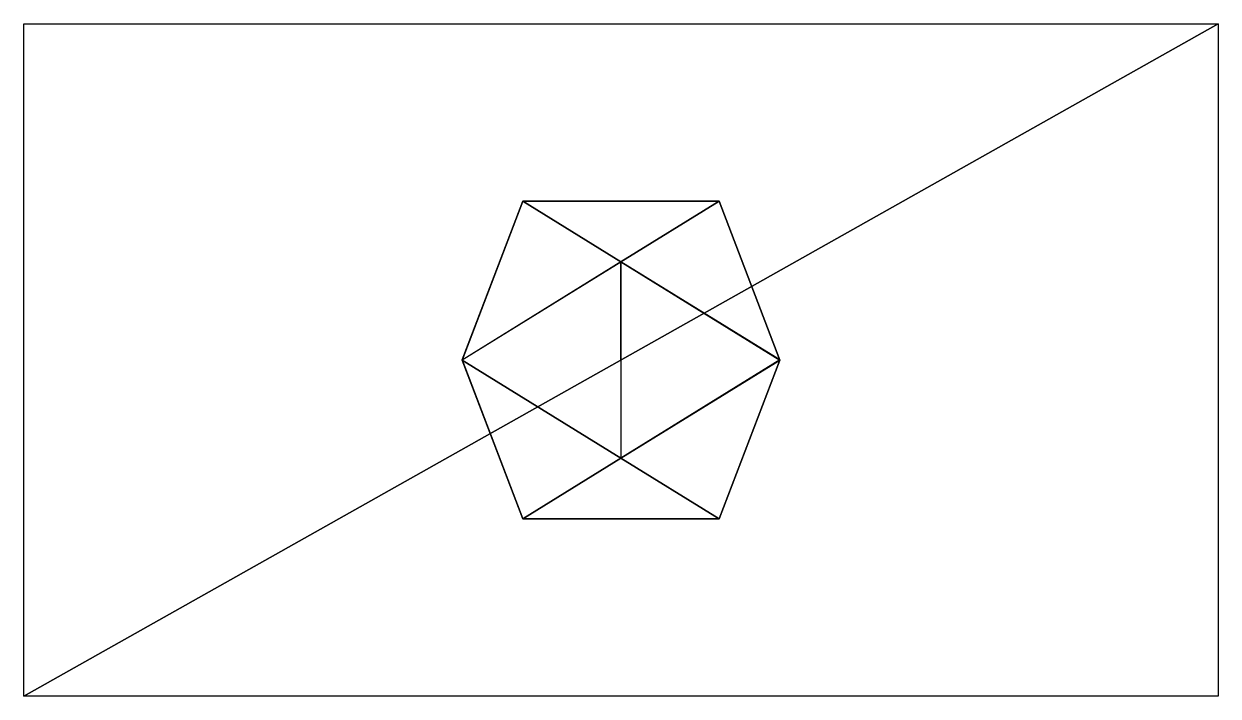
# Model space of a CAD drawing. Header units: metres. Extents: x -640 to 640, y -360 to 360.
import ezdxf

# ---------------------------------------------------------------- set-up
doc = ezdxf.new("R2010")
doc.units = ezdxf.units.M

msp = doc.modelspace()

# ---------------------------------------------------------------- linework, layer by layer
for points in [[(-640, -360, -623.5383), (-640, 360, -623.5383), (640, 360, -623.5383), (640.0001, 360.0001, -623.5382)], [(640, 360, -623.5383), (640, -360, -623.5383), (-640, -360, -623.5383), (-639.9999, -359.9999, -623.5382)], [(0, 105.14623, -793.6685), (-170.13017, 0, -728.6846), (-105.14623, 170.13017, -623.5383), (-105.14613, 170.13028, -623.5382)], [(-105.14623, 170.13017, -623.5383), (-170.13017, 0, -728.6846), (-170.13017, 0, -518.3921), (-170.13007, 0.0001, -518.39197)], [(0, 105.14623, -453.40814), (-105.14623, 170.13017, -623.5383), (-170.13017, 0, -518.3921), (-170.13007, 0.0001, -518.39197)], [(0, 105.14623, -793.6685), (-105.14623, 170.13017, -623.5383), (105.14623, 170.13017, -623.5383), (105.14633, 170.13028, -623.5382)], [(0, 105.14623, -453.40814), (105.14623, 170.13017, -623.5383), (-105.14623, 170.13017, -623.5383), (-105.14613, 170.13028, -623.5382)], [(0, 105.14623, -453.40814), (170.13017, 0, -518.3921), (105.14623, 170.13017, -623.5383), (105.14633, 170.13028, -623.5382)], [(0, 105.14623, -793.6685), (105.14623, 170.13017, -623.5383), (170.13017, 0, -728.6846), (170.13028, 0.0001, -728.68445)], [(105.14623, 170.13017, -623.5383), (170.13017, 0, -518.3921), (170.13017, 0, -728.6846), (170.13028, 0.0001, -728.68445)], [(0, 105.14623, -453.40814), (-170.13017, 0, -518.3921), (0, -105.14623, -453.40814), (0.0001, -105.14613, -453.40805)], [(0, 105.14623, -793.6685), (0, -105.14623, -793.6685), (-170.13017, 0, -728.6846), (-170.13007, 0.0001, -728.68445)], [(0, 105.14623, -453.40814), (0, -105.14623, -453.40814), (170.13017, 0, -518.3921), (170.13028, 0.0001, -518.39197)], [(0, 105.14623, -793.6685), (170.13017, 0, -728.6846), (0, -105.14623, -793.6685), (0.0001, -105.14613, -793.6684)], [(-105.14623, -170.13017, -623.5383), (-170.13017, 0, -518.3921), (-170.13017, 0, -728.6846), (-170.13007, 0.0001, -728.68445)], [(0, -105.14623, -793.6685), (-105.14623, -170.13017, -623.5383), (-170.13017, 0, -728.6846), (-170.13007, 0.0001, -728.68445)], [(0, -105.14623, -453.40814), (-170.13017, 0, -518.3921), (-105.14623, -170.13017, -623.5383), (-105.14613, -170.13007, -623.5382)], [(0, -105.14623, -453.40814), (105.14623, -170.13017, -623.5383), (170.13017, 0, -518.3921), (170.13028, 0.0001, -518.39197)], [(0, -105.14623, -793.6685), (170.13017, 0, -728.6846), (105.14623, -170.13017, -623.5383), (105.14633, -170.13007, -623.5382)], [(105.14623, -170.13017, -623.5383), (170.13017, 0, -728.6846), (170.13017, 0, -518.3921), (170.13028, 0.0001, -518.39197)], [(0, -105.14623, -453.40814), (-105.14623, -170.13017, -623.5383), (105.14623, -170.13017, -623.5383), (105.14633, -170.13007, -623.5382)], [(0, -105.14623, -793.6685), (105.14623, -170.13017, -623.5383), (-105.14623, -170.13017, -623.5383), (-105.14613, -170.13007, -623.5382)]]:
    msp.add_3dface(points)

doc.saveas('drawing.dxf')
